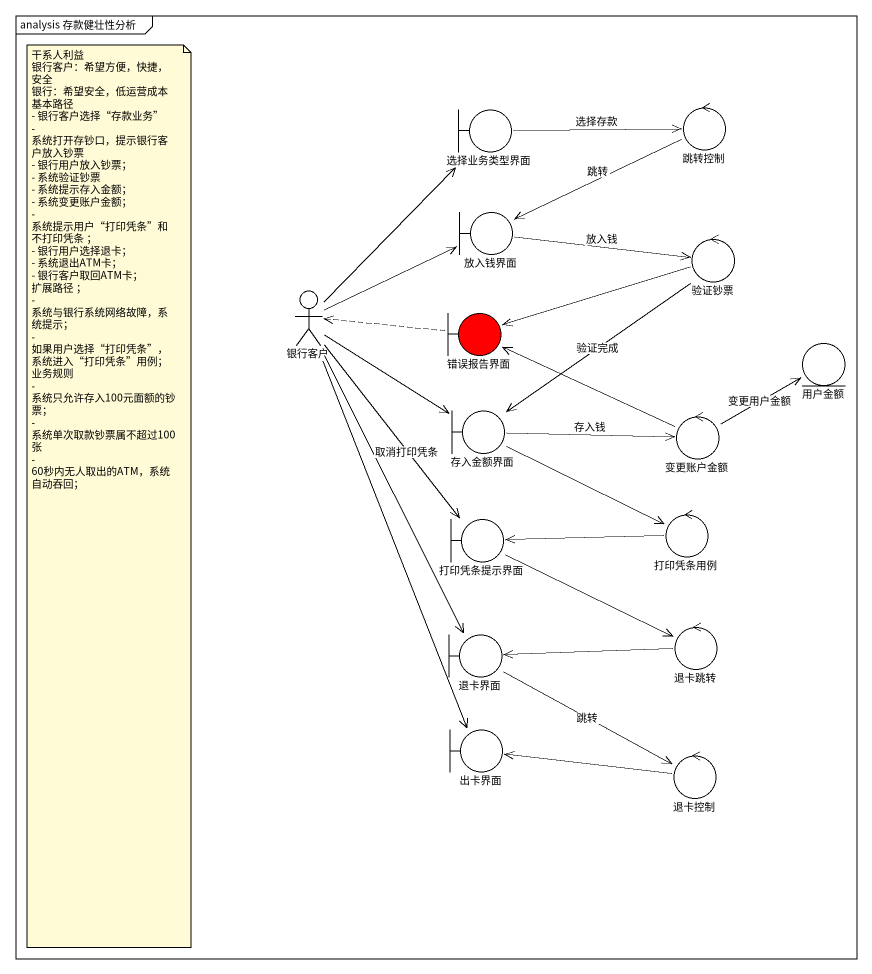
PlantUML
@startuml
mainframe analysis 存款健壮性分析
boundary 选择业务类型界面
control 跳转控制
boundary 放入钱界面
control 验证钞票
actor 银行客户
boundary 错误报告界面 #FF0000
entity 用户金额
boundary 存入金额界面
control 变更账户金额
boundary 打印凭条提示界面
control 打印凭条用例
boundary 退卡界面
control 退卡跳转
boundary 出卡界面
control 退卡控制
选择业务类型界面 -right-> 跳转控制 : 选择存款
跳转控制 -left-> 放入钱界面 : 跳转
放入钱界面 -right-> 验证钞票 : 放入钱
验证钞票 -left-> 错误报告界面
验证钞票 --> 存入金额界面 : 验证完成
银行客户 -up-> 选择业务类型界面
银行客户 -right-> 放入钱界面
银行客户 --> 存入金额界面
银行客户 --> 打印凭条提示界面 : 取消打印凭条
银行客户 --> 退卡界面
银行客户 --> 出卡界面
错误报告界面 .left.> 银行客户
存入金额界面 -right-> 变更账户金额 : 存入钱
存入金额界面 -right-> 打印凭条用例
变更账户金额 -left-> 错误报告界面
变更账户金额 -right-> 用户金额 : 变更用户金额
打印凭条提示界面 -right-> 退卡跳转
打印凭条用例 -left-> 打印凭条提示界面
退卡界面 -right-> 退卡控制 : 跳转
退卡跳转 -left-> 退卡界面
退卡控制 -left-> 出卡界面
note as N1
  干系人利益
  银行客户：希望方便，快捷，安全
  银行：希望安全，低运营成本
  基本路径
  - 银行客户选择“存款业务”
  - 系统打开存钞口，提示银行客户放入钞票
  - 银行用户放入钞票；
  - 系统验证钞票
  - 系统提示存入金额；
  - 系统变更账户金额；
  - 系统提示用户“打印凭条”和不打印凭条 ；
  - 银行用户选择退卡；
  - 系统退出ATM卡；
  - 银行客户取回ATM卡；
  扩展路径 ；
  - 系统与银行系统网络故障，系统提示；
  - 如果用户选择“打印凭条”，系统进入“打印凭条”用例；
  业务规则
  - 系统只允许存入100元面额的钞票；
  - 系统单次取款钞票属不超过100张
  - 60秒内无人取出的ATM，系统自动吞回；
end note
@enduml
